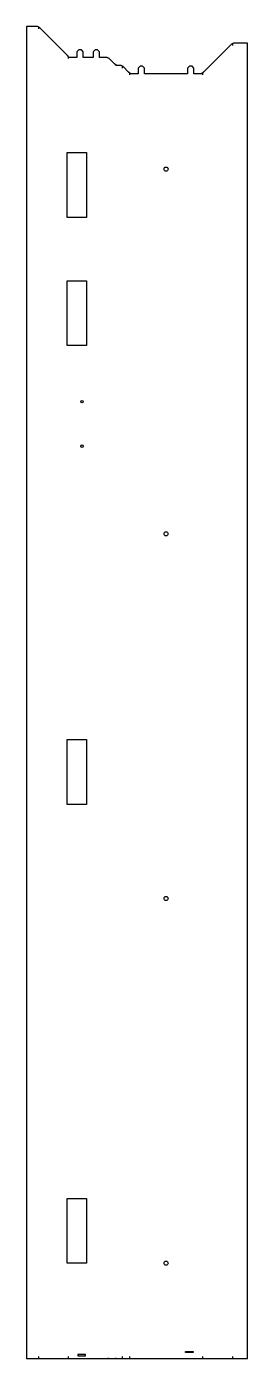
# Model space of a CAD drawing. Header units: metres. Extents: x -703 to -356, y 0 to 2098.
import ezdxf

# ---------------------------------------------------------------- set-up
doc = ezdxf.new("R2010")
doc.units = ezdxf.units.M

# ---------------------------------------------------------------- blocks, each defined once
blk = doc.blocks.new('*U34')
at = {"color": 0}
blk.add_circle((0, 0), 3.25, dxfattribs=at)
blk = doc.blocks.new('*U35')
at = {"color": 0, "linetype": 'ByBlock', "lineweight": -2, "transparency": 16777216, "rotation": 90.0000000000039}
for p in [(-483.7, 1874), (-483.7, 1299.3), (-483.7, 724.7), (-483.7, 150)]:
    blk.add_blockref('*U34', p, dxfattribs=at)

msp = doc.modelspace()

# ---------------------------------------------------------------- linework, layer by layer
for p, q in [((-684.9, 2097.8), (-684.9, 2094.8)), ((-684.9, 2097.8), (-684.9, 2094.8)), ((-684.9, 2097.8), (-684.9, 2094.8)), ((-684.9, 2097.8), (-684.9, 2094.8)), ((-379.1, 2071.8), (-379.1, 2068.8)), ((-379.1, 2071.8), (-379.1, 2068.8)), ((-379.1, 2071.8), (-379.1, 2068.8)), ((-379.1, 2071.8), (-379.1, 2068.8)), ((-637.8, 2051.5), (-637.8, 2048.5)), ((-637.8, 2051.5), (-637.8, 2048.5)), ((-637.8, 2051.5), (-637.8, 2048.5)), ((-637.8, 2051.5), (-637.8, 2048.5)), ((-575.1, 2049.2), (-575.1, 2048.2)), ((-575.1, 2049.2), (-575.1, 2048.2)), ((-575.1, 2049.2), (-575.1, 2048.2)), ((-575.1, 2049.2), (-575.1, 2048.2)), ((-563.5, 2038.5), (-563.5, 2037.5)), ((-563.5, 2038.5), (-563.5, 2037.5)), ((-563.5, 2038.5), (-563.5, 2037.5)), ((-563.5, 2038.5), (-563.5, 2037.5)), ((-552.9, 2036.2), (-552.9, 2033.2)), ((-552.9, 2036.2), (-552.9, 2033.2)), ((-552.9, 2036.2), (-552.9, 2033.2)), ((-552.9, 2036.2), (-552.9, 2033.2)), ((-541.2, 2025.5), (-541.2, 2022.5)), ((-541.2, 2025.5), (-541.2, 2022.5)), ((-541.2, 2025.5), (-541.2, 2022.5)), ((-541.2, 2025.5), (-541.2, 2022.5)), ((-426.2, 2025.5), (-426.2, 2022.5)), ((-426.2, 2025.5), (-426.2, 2022.5)), ((-426.2, 2025.5), (-426.2, 2022.5)), ((-426.2, 2025.5), (-426.2, 2022.5)), ((-684.9, 3), (-684.9, 0)), ((-684.9, 3), (-684.9, 0)), ((-684.9, 3), (-684.9, 0)), ((-684.9, 3), (-684.9, 0)), ((-637.8, 3), (-637.8, 0)), ((-637.8, 3), (-637.8, 0)), ((-637.8, 3), (-637.8, 0)), ((-637.8, 3), (-637.8, 0)), ((-575.1, 1), (-575.1, 0)), ((-575.1, 1), (-575.1, 0)), ((-575.1, 1), (-575.1, 0)), ((-575.1, 1), (-575.1, 0)), ((-563.5, 1), (-563.5, 0)), ((-563.5, 1), (-563.5, 0)), ((-563.5, 1), (-563.5, 0)), ((-563.5, 1), (-563.5, 0)), ((-552.9, 3), (-552.9, 0)), ((-552.9, 3), (-552.9, 0)), ((-552.9, 3), (-552.9, 0)), ((-552.9, 3), (-552.9, 0)), ((-541.2, 3), (-541.2, 0)), ((-541.2, 3), (-541.2, 0)), ((-541.2, 3), (-541.2, 0)), ((-541.2, 3), (-541.2, 0)), ((-426.2, 3), (-426.2, 0)), ((-426.2, 3), (-426.2, 0)), ((-426.2, 3), (-426.2, 0)), ((-426.2, 3), (-426.2, 0)), ((-379.1, 3), (-379.1, 0)), ((-379.1, 3), (-379.1, 0)), ((-379.1, 3), (-379.1, 0)), ((-379.1, 3), (-379.1, 0))]:
    msp.add_line(p, q)
at = {"linetype": 'Continuous', "lineweight": 25}
for points in [[(-542.8, 2027), (-551.3, 2035.5), (-554.4, 2037), (-561.9, 2037), (-565.1, 2040), (-573.6, 2048.5), (-576.7, 2050), (-588.7, 2050), (-588.7, 2059), (-591.7, 2062), (-595.7, 2062), (-598.7, 2059), (-598.7, 2050), (-614.2, 2050), (-614.2, 2059), (-617.2, 2062), (-621.2, 2062), (-624.2, 2059), (-624.2, 2050), (-636.2, 2050), (-639.3, 2053), (-683.3, 2097), (-686.5, 2098.5), (-703.5, 2098.5), (-703.5, 0), (-355.5, 0), (-355.5, 2072.5), (-377.5, 2072.5), (-380.7, 2071), (-424.7, 2027), (-427.8, 2024), (-439.8, 2024), (-439.8, 2033), (-442.8, 2036), (-446.8, 2036), (-449.8, 2033), (-449.8, 2024), (-517.7, 2024), (-517.7, 2033), (-520.7, 2036), (-524.7, 2036), (-527.7, 2033), (-527.7, 2024), (-539.7, 2024)], [(-610.8, 6), (-622.8, 6), (-622.8, 4), (-610.8, 4)], [(-453.2, 11), (-441.2, 11), (-441.2, 9), (-453.2, 9)]]:
    msp.add_lwpolyline(points, close=True, dxfattribs=at)
for points in [[(-639.6, 1900), (-609.1, 1900), (-609.1, 1798), (-639.6, 1798)], [(-639.6, 1698), (-609.1, 1698), (-609.1, 1596), (-639.6, 1596)], [(-639.6, 975), (-609.1, 975), (-609.1, 873), (-639.6, 873)], [(-639.6, 252), (-609.1, 252), (-609.1, 150), (-639.6, 150)]]:
    msp.add_lwpolyline(points, close=True)
for centre in [(-616.2, 1507.5), (-616.2, 1437.5)]:
    msp.add_circle(centre, 2)

# ---------------------------------------------------------------- block references
msp.add_blockref('*U35', (0, 0))

doc.saveas('drawing.dxf')
